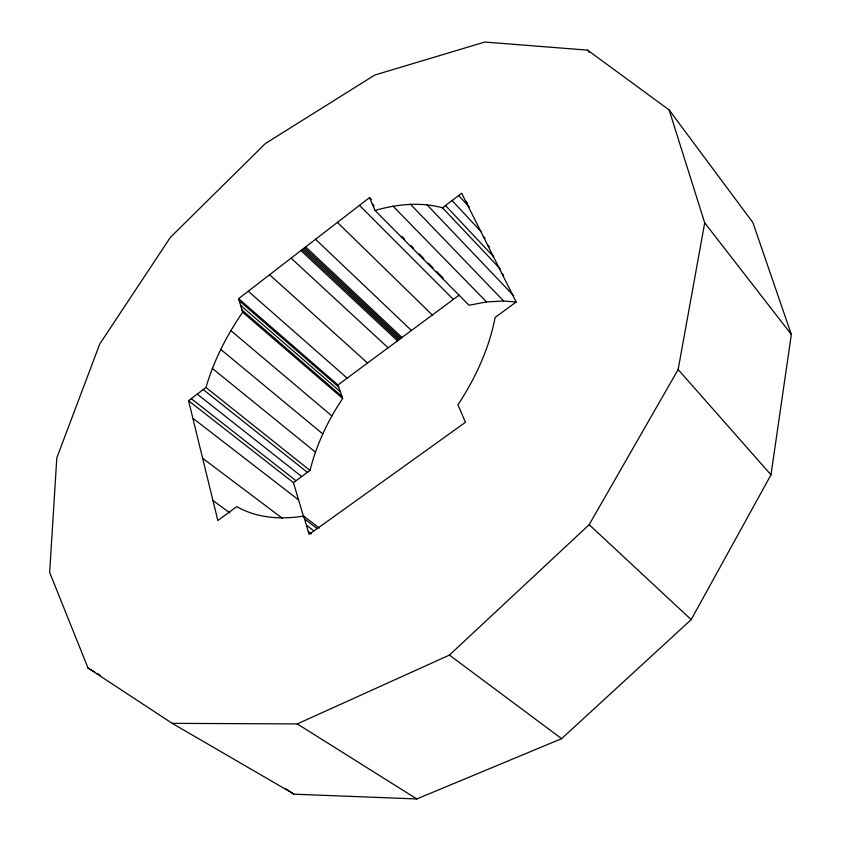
<?xml version="1.0" encoding="UTF-8"?>
<svg xmlns="http://www.w3.org/2000/svg" width="841" height="841" viewBox="0 0 841 841"><rect width="100%" height="100%" fill="white"/><g stroke="black" fill="none" stroke-linecap="round" stroke-linejoin="round"><path stroke-width="1.26" d="M770.987 474.818L791.339 334.445L752.884 222.571L669.142 109.95L587.575 50.134L484.784 42.05L374.739 75.059L265.441 143.496L170.376 237.383L99.753 344.022L56.799 457.925L49.661 572.427L88.032 668.059L172.226 723.355L294.077 794.188L416.789 798.95L561.609 738.671L691.176 619.638L770.987 474.818L678.151 369.546L704.705 222.854L669.142 109.95M303.748 517.194L293.404 482.608L310.035 470.487C316.384 444.71 327.906 420.468 342.686 398.476L337.956 384.957L238.623 298.66L369.556 197.572L371.386 199.433M319.296 528.043L303.664 516.09C281.083 519.738 256.989 518.172 236.784 506.629L217.83 520.505L188.573 400.726L205.971 387.501C213.824 360.537 226.734 335.286 242.681 312.221L238.623 298.66M172.226 723.355L297.272 723.922L449.42 655.086L589.173 524.679L678.151 369.546M369.556 197.572L375.054 210.45C396.889 204.132 420.332 201.766 442.513 207.79L461.656 193.251L516.174 302.014L495.139 317.425C489.063 348.805 475.438 378.187 457.967 404.805L465.441 422.319L309.131 534.392L303.664 516.09M337.956 384.957L459.133 295.128M516.216 302.045L503.633 300.983L486.571 301.951L469.015 305.241L375.054 210.45M88.032 668.059L94.802 672.022M97.062 673.347L100.457 675.323M297.272 723.922L416.789 798.95M285.33 788.511L294.077 794.188M212.941 500.521L229.845 512.884M449.42 655.086L561.609 738.671M202.628 458.261L282.134 518.13M308.269 531.512L311.391 533.867M306.376 525.194L313.704 530.755M304.505 518.929L317.025 528.484M192.852 418.229L298.587 499.922M188.573 400.726L293.404 482.608M191.285 398.666L296 480.726M197.257 394.124L301.709 476.563M203.249 389.572L307.428 472.39M205.971 387.501L310.035 470.487M212.342 368.4L315.386 452.09M220.678 349.351L322.692 433.83M230.823 330.566L331.827 415.896M242.04 310.087L341.94 396.353M242.681 312.221L342.686 398.476M240.642 305.409L340.311 391.685M239.254 300.763L338.692 387.049M248.263 291.228L347.175 378.124M269.593 274.755L367.559 363.018M291.091 258.155L388.1 347.785M589.173 524.679L691.176 619.638M300.92 250.565L397.499 340.826M304.463 247.811L400.873 338.303M303.275 248.715L399.738 339.133M302.098 249.64L398.613 339.974M305.651 246.918L402.009 337.472M315.543 239.286L411.449 330.481M337.409 222.392L432.327 315.007M359.475 205.362L453.362 299.407M401.798 236.3L404.553 239.086M410.997 245.583L413.761 248.379M419.281 253.95L423.885 258.597M428.49 263.244L433.083 267.89M436.773 271.601L443.207 278.108M372.29 203.985L374.129 205.835M393.02 206.15L486.571 301.951M410.397 204.216L503.633 300.983M426.976 204.741L513.672 295.738M501.814 273.378L503.622 275.28M442.513 207.79L500.237 268.931M445.499 205.53L493.656 256.715M487.538 244.878L489.325 246.781M452.069 200.536L481.399 231.958M483.312 236.468L485.099 238.371M458.66 195.532L469.289 207.002M465.557 201.031L467.333 202.954M704.705 222.854L791.339 334.445M587.575 50.134L589.163 52.216"/></g></svg>
